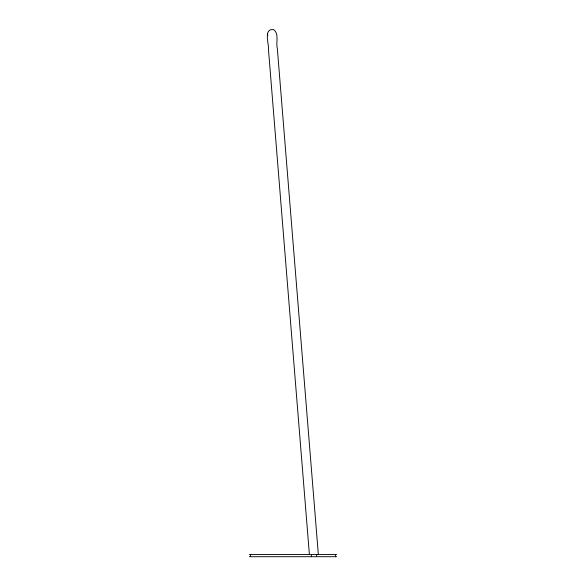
<?xml version="1.0" encoding="UTF-8"?>
<svg xmlns="http://www.w3.org/2000/svg" width="586" height="586" viewBox="0 0 586 586"><rect width="100%" height="100%" fill="white"/><g stroke="black" fill="none" stroke-linecap="round" stroke-linejoin="round"><path stroke-width="0.88" d="M309.386 554.473L268.461 49.473C269.033 43.554 263.129 28.399 273.647 29.615C279.405 33.746 275.647 42.741 277.354 48.748L318.337 554.473M249.336 554.473L336.664 554.473M249.336 556.7L336.664 556.7M267.546 33.761L267.861 35.402M335.573 555.213L335.573 556.7M316.652 554.473L316.652 555.96M311.393 555.213L311.393 556.7M250.427 554.473L250.427 555.96"/></g></svg>
